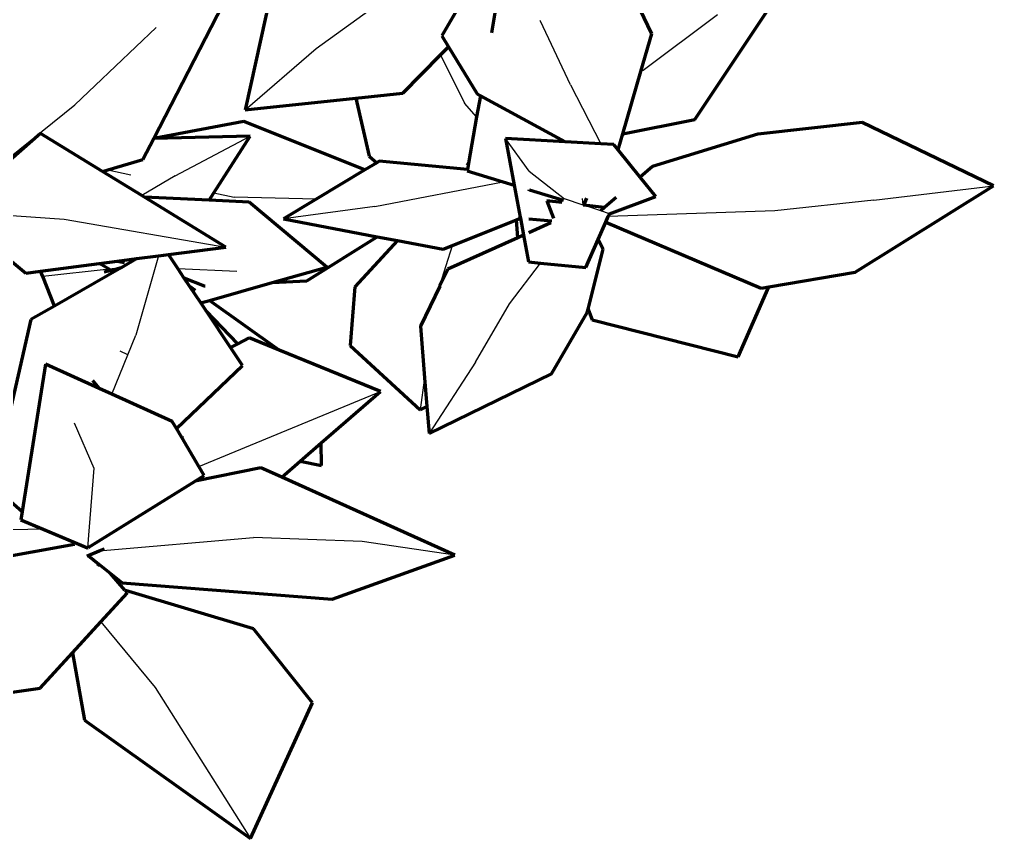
# Model space of a CAD drawing. Header units: millimetres. Extents: x 4307 to 31003, y 2809 to 20009.
# Drawn here: x 7656 to 7746, y 7953.3 to 8029.1 of the extents above; entities that cross this region are included whole.
import ezdxf

# ---------------------------------------------------------------- set-up
doc = ezdxf.new("R2010")
doc.units = ezdxf.units.MM
doc.layers.add('ProfileEdges', color=7, linetype='Continuous')

msp = doc.modelspace()

# ---------------------------------------------------------------- linework, layer by layer
for p, q in [((7683.393, 8026.378), (7689.583, 8030.884)), ((7713.633, 8024.376), (7720.518, 8029.516)), ((7661.069, 8021.18), (7668.611, 8028.325)), ((7704.136, 8028.894), (7704.118, 8028.963)), ((7706.918, 8023.029), (7704.136, 8028.894)), ((7676.822, 8020.709), (7683.393, 8026.378)), ((7694.908, 8025.801), (7697.122, 8021.31)), ((7713.423, 8024.244), (7713.633, 8024.376)), ((7706.918, 8023.029), (7709.711, 8017.564)), ((7648.081, 8010.685), (7661.069, 8021.18)), ((7698.239, 8020.047), (7697.122, 8021.31)), ((7670.363, 8014.588), (7677.295, 8018.282)), ((7703.096, 8015.04), (7700.895, 8018.067)), ((7664.12, 8015.144), (7666.252, 8014.685)), ((7703.096, 8015.04), (7706.352, 8012.473)), ((7670.363, 8014.588), (7667.283, 8012.777)), ((7688.837, 8011.757), (7700.708, 8014.055)), ((7673.944, 8013.031), (7675.807, 8012.631)), ((7734.962, 8012.358), (7746.038, 8013.673)), ((7683.399, 8012.434), (7675.807, 8012.631)), ((7708.106, 8011.896), (7706.352, 8012.473)), ((7708.106, 8011.896), (7708.033, 8012.514)), ((7734.962, 8012.358), (7725.806, 8011.353)), ((7649.69, 8011.305), (7660.104, 8010.602)), ((7688.837, 8011.757), (7680.395, 8010.624)), ((7709.722, 8011.365), (7708.152, 8011.881)), ((7710.524, 8011.101), (7709.722, 8011.365)), ((7725.806, 8011.353), (7710.409, 8010.84)), ((7660.104, 8010.602), (7675.034, 8008.014)), ((7694.842, 8004.465), (7696.004, 8008.161)), ((7668.81, 8007.202), (7666.716, 7999.879)), ((7664.247, 8005.971), (7658.115, 8005.282)), ((7665.353, 8006.096), (7664.247, 8005.971)), ((7670.603, 8006.022), (7676.079, 8005.788)), ((7701.277, 8002.751), (7704.148, 8006.534)), ((7698.133, 7997.364), (7701.277, 8002.751)), ((7665.985, 7998.062), (7666.716, 7999.879)), ((7664.514, 7994.403), (7665.985, 7998.062)), ((7665.985, 7998.062), (7665.287, 7998.371)), ((7698.133, 7997.364), (7693.836, 7990.777)), ((7693.428, 7995.925), (7693.022, 7992.958)), ((7672.55, 7987.715), (7689.336, 7994.644)), ((7661.027, 7991.748), (7662.833, 7987.569)), ((7662.833, 7987.569), (7662.24, 7980.192)), ((7658.144, 7981.917), (7650.246, 7981.755)), ((7663.32, 7979.906), (7677.597, 7981.164)), ((7687.647, 7980.795), (7677.597, 7981.164)), ((7696.223, 7979.524), (7687.647, 7980.795)), ((7663.491, 7973.341), (7668.525, 7967.276)), ((7668.525, 7967.276), (7677.327, 7953.31))]:
    msp.add_line(p, q)
at = {"layer": 'ProfileEdges', "lineweight": 211}
for p, q in [((7668.379, 8018.063), (7677.106, 8034.974)), ((7679.81, 8034.243), (7676.822, 8020.709)), ((7698.569, 8033.66), (7695.027, 8027.552)), ((7718.431, 8019.822), (7727.933, 8034.127)), ((7714.432, 8027.725), (7711.966, 8032.894)), ((7699.994, 8030.054), (7699.602, 8027.816)), ((7695.027, 8027.552), (7695.636, 8026.544)), ((7713.423, 8024.244), (7714.432, 8027.725)), ((7694.908, 8025.801), (7695.636, 8026.544)), ((7695.636, 8026.544), (7698.277, 8022.177)), ((7691.409, 8022.235), (7694.908, 8025.801)), ((7711.756, 8018.493), (7713.423, 8024.244)), ((7687.056, 8021.78), (7691.409, 8022.235)), ((7698.584, 8022.01), (7698.239, 8020.047)), ((7698.277, 8022.177), (7698.584, 8022.01)), ((7698.584, 8022.01), (7706.42, 8017.752)), ((7676.822, 8020.709), (7687.056, 8021.78)), ((7687.056, 8021.78), (7688.309, 8016.425)), ((7676.725, 8019.62), (7668.379, 8018.063)), ((7687.907, 8015.15), (7676.725, 8019.62)), ((7698.239, 8020.047), (7697.487, 8015.759)), ((7711.756, 8018.493), (7718.431, 8019.822)), ((7733.906, 8019.524), (7724.254, 8018.451)), ((7746.038, 8013.673), (7733.906, 8019.524)), ((7657.919, 8018.53), (7649.69, 8011.305)), ((7663.656, 8015.005), (7657.919, 8018.53)), ((7677.295, 8018.282), (7668.379, 8018.063)), ((7673.944, 8013.031), (7677.295, 8018.282)), ((7711.325, 8017.007), (7711.756, 8018.493)), ((7724.254, 8018.451), (7714.499, 8015.457)), ((7667.377, 8016.121), (7668.379, 8018.063)), ((7706.42, 8017.752), (7700.895, 8018.067)), ((7700.895, 8018.067), (7701.707, 8013.751)), ((7709.711, 8017.564), (7706.42, 8017.752)), ((7710.932, 8017.495), (7709.711, 8017.564)), ((7711.325, 8017.007), (7710.932, 8017.495)), ((7713.361, 8014.482), (7711.325, 8017.007)), ((7664.12, 8015.144), (7667.377, 8016.121)), ((7688.996, 8015.806), (7687.907, 8015.15)), ((7688.309, 8016.425), (7688.996, 8015.806)), ((7689.228, 8015.945), (7688.996, 8015.806)), ((7697.387, 8015.186), (7689.228, 8015.945)), ((7697.487, 8015.759), (7697.328, 8015.586)), ((7697.455, 8015.571), (7697.387, 8015.186)), ((7697.487, 8015.759), (7697.455, 8015.571)), ((7663.656, 8015.005), (7664.12, 8015.144)), ((7667.283, 8012.777), (7663.656, 8015.005)), ((7687.907, 8015.15), (7683.399, 8012.434)), ((7697.387, 8015.186), (7697.367, 8015.072)), ((7697.367, 8015.072), (7700.708, 8014.055)), ((7714.499, 8015.457), (7713.361, 8014.482)), ((7700.708, 8014.055), (7701.707, 8013.751)), ((7714.813, 8012.681), (7713.361, 8014.482)), ((7673.506, 8012.344), (7673.944, 8013.031)), ((7701.707, 8013.751), (7702.263, 8010.794)), ((7703.084, 8013.176), (7703.133, 8013.317)), ((7703.085, 8013.331), (7703.133, 8013.317)), ((7703.133, 8013.317), (7706.286, 8012.357)), ((7733.25, 8005.693), (7746.038, 8013.673)), ((7667.535, 8012.622), (7667.283, 8012.777)), ((7673.506, 8012.344), (7667.535, 8012.622)), ((7675.034, 8008.014), (7667.535, 8012.622)), ((7677.219, 8012.171), (7673.506, 8012.344)), ((7684.378, 8006.168), (7677.219, 8012.171)), ((7683.399, 8012.434), (7680.395, 8010.624)), ((7704.717, 8012.296), (7705.335, 8010.68)), ((7706.155, 8012.125), (7704.717, 8012.296)), ((7708.152, 8011.881), (7708.417, 8012.524)), ((7711.153, 8012.591), (7710.067, 8011.66)), ((7710.524, 8011.101), (7714.813, 8012.681)), ((7708.152, 8011.881), (7708.106, 8011.896)), ((7710.067, 8011.66), (7708.152, 8011.881)), ((7710.067, 8011.66), (7709.722, 8011.365)), ((7710.409, 8010.84), (7710.524, 8011.101)), ((7680.395, 8010.624), (7689.053, 8008.975)), ((7696.004, 8008.161), (7701.933, 8010.543)), ((7701.933, 8010.543), (7702.216, 8010.656)), ((7702.042, 8008.88), (7701.933, 8010.543)), ((7702.216, 8010.656), (7702.225, 8010.683)), ((7702.225, 8010.683), (7702.263, 8010.794)), ((7702.225, 8010.683), (7702.285, 8010.678)), ((7702.263, 8010.794), (7702.285, 8010.678)), ((7702.285, 8010.678), (7702.578, 8009.121)), ((7705.096, 8010.257), (7703.061, 8009.339)), ((7703.069, 8010.618), (7705.206, 8010.452)), ((7709.474, 8008.715), (7710.18, 8010.319)), ((7710.18, 8010.319), (7710.409, 8010.84)), ((7710.18, 8010.319), (7724.54, 8004.227)), ((7652.485, 8008.976), (7656.561, 8005.603)), ((7682.539, 8004.883), (7689.053, 8008.975)), ((7690.91, 8008.621), (7686.961, 8004.335)), ((7689.053, 8008.975), (7690.91, 8008.621)), ((7690.91, 8008.621), (7695.141, 8007.815)), ((7702.042, 8008.88), (7695.587, 8005.967)), ((7702.578, 8009.121), (7702.042, 8008.88)), ((7702.578, 8009.121), (7703.045, 8006.64)), ((7708.338, 8006.133), (7709.474, 8008.715)), ((7709.951, 8007.829), (7709.474, 8008.715)), ((7669.732, 8007.322), (7675.034, 8008.014)), ((7695.141, 8007.815), (7696.004, 8008.161)), ((7708.55, 8002.274), (7709.951, 8007.829)), ((7663.337, 8006.488), (7665.005, 8006.706)), ((7665.005, 8006.706), (7666.832, 8006.944)), ((7665.005, 8006.706), (7665.676, 8006.596)), ((7666.832, 8006.944), (7665.353, 8006.096)), ((7666.832, 8006.944), (7668.81, 8007.202)), ((7668.81, 8007.202), (7669.732, 8007.322)), ((7670.603, 8006.022), (7669.732, 8007.322)), ((7703.045, 8006.64), (7704.148, 8006.534)), ((7656.561, 8005.603), (7657.918, 8005.781)), ((7657.918, 8005.781), (7663.337, 8006.488)), ((7658.115, 8005.282), (7657.918, 8005.781)), ((7665.353, 8006.096), (7659.191, 8002.562)), ((7664.247, 8005.971), (7663.337, 8006.488)), ((7664.441, 8005.861), (7663.802, 8005.697)), ((7664.441, 8005.861), (7664.247, 8005.971)), ((7664.487, 8005.835), (7664.441, 8005.861)), ((7665.353, 8006.096), (7664.487, 8005.835)), ((7671.176, 8005.166), (7670.603, 8006.022)), ((7679.33, 8004.726), (7684.378, 8006.168)), ((7695.587, 8005.967), (7694.842, 8004.465)), ((7704.148, 8006.534), (7708.338, 8006.133)), ((7725.25, 8004.346), (7733.25, 8005.693)), ((7659.191, 8002.562), (7658.115, 8005.282)), ((7671.176, 8005.166), (7673.037, 8004.418)), ((7671.701, 8004.383), (7671.176, 8005.166)), ((7679.33, 8004.726), (7682.539, 8004.883)), ((7672.229, 8004.006), (7671.701, 8004.383)), ((7672.734, 8002.841), (7671.701, 8004.383)), ((7673.037, 8004.418), (7673.129, 8004.423)), ((7673.54, 8003.071), (7679.33, 8004.726)), ((7686.961, 8004.335), (7686.547, 7998.897)), ((7694.827, 8004.384), (7693.051, 8000.684)), ((7694.827, 8004.384), (7694.842, 8004.465)), ((7722.425, 7997.862), (7725.25, 8004.346)), ((7724.54, 8004.227), (7725.25, 8004.346)), ((7672.734, 8002.841), (7673.54, 8003.071)), ((7679.975, 7998.483), (7673.54, 8003.071)), ((7659.191, 8002.562), (7657.011, 8001.312)), ((7673.214, 8002.123), (7672.734, 8002.841)), ((7676.164, 7999.077), (7673.214, 8002.123)), ((7675.487, 7998.73), (7673.214, 8002.123)), ((7708.469, 8001.955), (7708.55, 8002.274)), ((7708.55, 8002.274), (7708.931, 8001.277)), ((7657.011, 8001.312), (7654.665, 7991.016)), ((7705.167, 7996.275), (7708.469, 8001.955)), ((7708.931, 8001.277), (7722.425, 7997.862)), ((7693.051, 8000.684), (7693.428, 7995.925)), ((7677.214, 7999.615), (7676.164, 7999.077)), ((7679.975, 7998.483), (7677.214, 7999.615)), ((7676.164, 7999.077), (7675.487, 7998.73)), ((7676.601, 7997.068), (7675.487, 7998.73)), ((7689.336, 7994.644), (7679.975, 7998.483)), ((7686.547, 7998.897), (7693.022, 7992.958)), ((7658.381, 7997.17), (7656.206, 7983.566)), ((7663.348, 7994.929), (7658.381, 7997.17)), ((7670.476, 7991.234), (7676.601, 7997.068)), ((7693.428, 7995.925), (7693.638, 7993.277)), ((7693.836, 7990.777), (7705.167, 7996.275)), ((7662.728, 7995.668), (7663.348, 7994.929)), ((7664.514, 7994.403), (7663.348, 7994.929)), ((7670.091, 7991.887), (7664.514, 7994.403)), ((7683.875, 7989.894), (7689.336, 7994.644)), ((7693.022, 7992.958), (7693.638, 7993.277)), ((7693.638, 7993.277), (7693.836, 7990.777)), ((7670.476, 7991.234), (7670.091, 7991.887)), ((7670.963, 7990.407), (7670.476, 7991.234)), ((7670.963, 7990.407), (7671.133, 7990.373)), ((7672.55, 7987.715), (7670.963, 7990.407)), ((7681.928, 7988.201), (7683.875, 7989.894)), ((7683.884, 7987.807), (7683.875, 7989.894)), ((7673.048, 7986.872), (7672.55, 7987.715)), ((7680.228, 7986.722), (7681.928, 7988.201)), ((7681.928, 7988.201), (7683.884, 7987.807)), ((7678.298, 7987.59), (7672.204, 7986.35)), ((7672.204, 7986.35), (7673.048, 7986.872)), ((7680.228, 7986.722), (7678.298, 7987.59)), ((7653.507, 7985.931), (7656.206, 7983.566)), ((7662.372, 7980.273), (7672.204, 7986.35)), ((7696.223, 7979.524), (7680.228, 7986.722)), ((7656.206, 7983.566), (7656.082, 7982.786)), ((7656.082, 7982.786), (7658.144, 7981.917)), ((7658.144, 7981.917), (7661.082, 7980.68)), ((7661.042, 7980.49), (7651.21, 7978.74)), ((7661.082, 7980.68), (7661.042, 7980.49)), ((7661.082, 7980.68), (7662.24, 7980.192)), ((7662.24, 7980.192), (7662.304, 7980.2)), ((7662.372, 7980.273), (7662.304, 7980.2)), ((7662.305, 7979.477), (7663.32, 7979.906)), ((7663.32, 7979.906), (7663.812, 7980.115)), ((7662.207, 7979.436), (7662.305, 7979.477)), ((7662.305, 7979.477), (7663.304, 7978.685)), ((7663.214, 7978.524), (7663.304, 7978.685)), ((7663.304, 7978.685), (7664.339, 7977.866)), ((7684.882, 7975.457), (7696.223, 7979.524)), ((7665.705, 7976.27), (7664.339, 7977.866)), ((7664.339, 7977.866), (7665.47, 7976.97)), ((7665.47, 7976.97), (7684.882, 7975.457)), ((7663.491, 7973.341), (7665.956, 7976.043)), ((7665.773, 7976.25), (7665.705, 7976.27)), ((7677.595, 7972.699), (7665.773, 7976.25)), ((7665.956, 7976.043), (7665.773, 7976.25)), ((7660.877, 7970.476), (7663.491, 7973.341)), ((7683.056, 7965.857), (7677.595, 7972.699)), ((7657.893, 7967.206), (7660.877, 7970.476)), ((7660.877, 7970.476), (7661.984, 7964.249)), ((7644.363, 7965.298), (7657.893, 7967.206)), ((7677.327, 7953.31), (7683.056, 7965.857)), ((7661.984, 7964.249), (7677.327, 7953.31))]:
    msp.add_line(p, q, dxfattribs=at)

doc.saveas('drawing.dxf')
